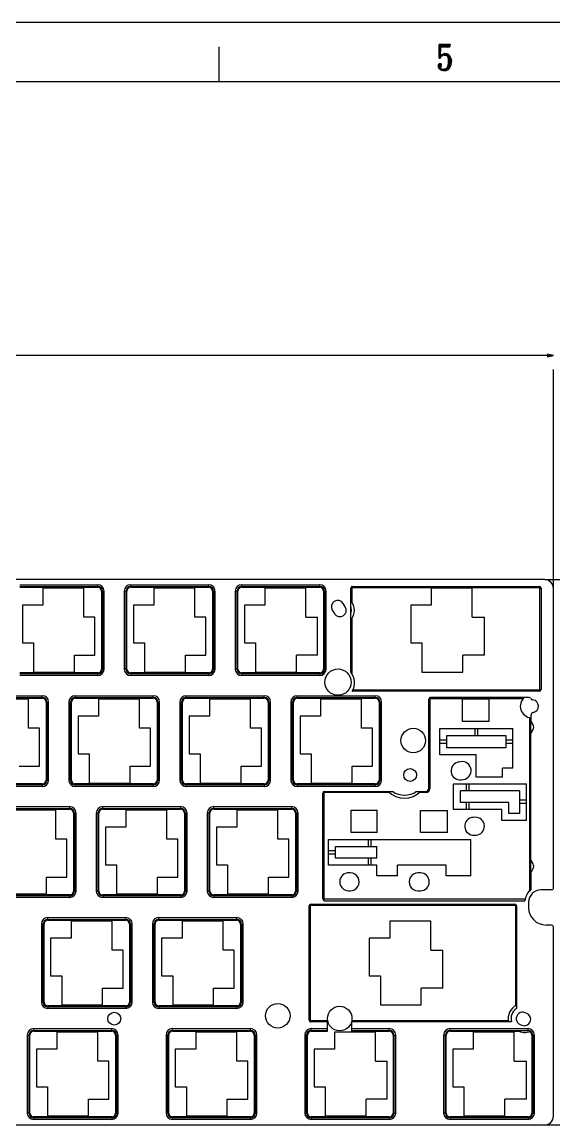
# Model space of a CAD drawing. Header units: millimetres. Extents: x 1385 to 1932, y 378 to 1802.
# Drawn here: x 1733.7 to 1824.8, y 1613 to 1801.8 of the extents above; entities that cross this region are included whole.
import ezdxf

# ---------------------------------------------------------------- set-up
doc = ezdxf.new("R2010")
doc.units = ezdxf.units.MM
doc.header["$LTSCALE"] = 46.255
doc.layers.get('0').update_dxf_attribs({"linetype": 'CONTINUOUS'})
for name, color, linetype in [('09', 9, 'CONTINUOUS'), ('30', 30, 'CONTINUOUS'), ('61-RUBBE-XIAOYIN_DXF_DIMENSION', 7, 'CONTINUOUS'), ('61-RUBBER-XIDXF_CONTINUOUS_LINE', 7, 'CONTINUOUS'), ('TEXT', 3, 'CONTINUOUS')]:
    doc.layers.add(name, color=color, linetype=linetype)

# ---------------------------------------------------------------- blocks, each defined once
blk = doc.blocks.new('_CLOSED')
at = {"color": 0, "linetype": 'ByBlock'}
for p, q in [((0, 0), (-1, 0.25)), ((-1, 0.25), (-1, -0.25)), ((-1, -0.25), (0, 0)), ((-1, 0), (0, 0))]:
    blk.add_line(p, q, dxfattribs=at)

msp = doc.modelspace()

# ---------------------------------------------------------------- hatches: boundary and pattern name
at = {"layer": 'TEXT'}
h = msp.add_hatch(dxfattribs=at)
h.set_pattern_fill('ANSI31', color=1, scale=0.084381, angle=720, style=0)
h.set_pattern_definition([(45, (1603.420199, 1801.802682), (-0.00745832277, 0.00745832277), [])])
h.paths.add_polyline_path([(1806.9, 1797.55), (1806.97, 1797.97), (1805.13, 1797.97), (1805.09, 1795.66), (1805.3, 1795.66), (1805.4, 1795.86), (1805.58, 1796.04), (1805.77, 1796.15), (1806, 1796.19), (1806.04, 1796.19), (1806.28, 1796.15), (1806.47, 1796.03), (1806.62, 1795.85), (1806.69, 1795.64), (1806.73, 1795.4), (1806.74, 1795.1), (1806.74, 1795.02), (1806.72, 1794.74), (1806.68, 1794.49), (1806.61, 1794.28), (1806.52, 1794.09), (1806.36, 1793.9), (1806.16, 1793.79), (1805.93, 1793.75), (1805.75, 1793.77), (1805.52, 1793.85), (1805.44, 1793.91), (1805.34, 1794.1), (1805.43, 1794.28), (1805.46, 1794.32), (1805.53, 1794.55), (1805.44, 1794.7), (1805.25, 1794.76), (1805.05, 1794.64), (1805.02, 1794.58), (1804.98, 1794.34), (1804.98, 1794.29), (1805.02, 1794.05), (1805.13, 1793.85), (1805.31, 1793.69), (1805.33, 1793.68), (1805.53, 1793.59), (1805.77, 1793.54), (1806.06, 1793.52), (1806.31, 1793.55), (1806.53, 1793.64), (1806.55, 1793.65), (1806.75, 1793.8), (1806.9, 1793.98), (1807.02, 1794.19), (1807.1, 1794.38), (1807.16, 1794.6), (1807.2, 1794.86), (1807.21, 1795.13), (1807.2, 1795.36), (1807.15, 1795.6), (1807.07, 1795.8), (1807.05, 1795.85), (1806.92, 1796.06), (1806.77, 1796.22), (1806.58, 1796.34), (1806.36, 1796.4), (1806.11, 1796.43), (1806.05, 1796.43), (1805.8, 1796.38), (1805.59, 1796.28), (1805.41, 1796.15), (1805.27, 1795.99), (1805.32, 1797.55)])

# ---------------------------------------------------------------- linework, layer by layer
at = {"layer": '09', "color": 1}
for p, q in [((1448.09, 1801.84), (1932.22, 1801.84)), ((1458.29, 1791.64), (1922.03, 1791.64))]:
    msp.add_line(p, q, dxfattribs=at)
at = {"layer": '30', "color": 1}
msp.add_line((1767.45, 1791.64), (1767.45, 1797.59), dxfattribs=at)
at = {"layer": '61-RUBBE-XIAOYIN_DXF_DIMENSION', "color": 4, "linetype": 'Continuous'}
for p, q in [((1823.66, 1744.75), (1717.04, 1744.75)), ((1824.66, 1704.96), (1824.66, 1742.35)), ((1823.22, 1706.4), (1866.86, 1706.4)), ((1823.22, 1613.03), (1866.59, 1613.03))]:
    msp.add_line(p, q, dxfattribs=at)
at = {"layer": '61-RUBBER-XIDXF_CONTINUOUS_LINE', "color": 7, "linetype": 'Continuous'}
for p, q in [((1823.16, 1706.4), (1542.84, 1706.4)), ((1733.32, 1705.52), (1746.67, 1705.52)), ((1733.32, 1705.22), (1746.67, 1705.22)), ((1733.32, 1705.07), (1746.67, 1705.07)), ((1744.31, 1704.92), (1737.3, 1704.92)), ((1737.3, 1704.92), (1737.3, 1702.02)), ((1744.31, 1699.94), (1744.31, 1704.92)), ((1746.67, 1705.07), (1746.67, 1705.52)), ((1752.32, 1705.52), (1765.67, 1705.52)), ((1752.32, 1705.07), (1752.32, 1705.52)), ((1752.32, 1705.22), (1765.67, 1705.22)), ((1752.32, 1705.07), (1765.67, 1705.07)), ((1763.31, 1704.92), (1756.3, 1704.92)), ((1756.3, 1704.92), (1756.3, 1702.02)), ((1763.31, 1699.94), (1763.31, 1704.92)), ((1765.67, 1705.07), (1765.67, 1705.52)), ((1771.32, 1705.52), (1784.67, 1705.52)), ((1771.32, 1705.07), (1771.32, 1705.52)), ((1771.32, 1705.22), (1784.67, 1705.22)), ((1771.32, 1705.07), (1784.67, 1705.07)), ((1782.31, 1704.92), (1775.3, 1704.92)), ((1775.3, 1704.92), (1775.3, 1702.02)), ((1782.31, 1699.94), (1782.31, 1704.92)), ((1784.67, 1705.07), (1784.67, 1705.52)), ((1789.97, 1690.52), (1789.97, 1704.92)), ((1790.17, 1704.92), (1790, 1704.92)), ((1790.17, 1704.92), (1790.17, 1702.56)), ((1790.27, 1705.22), (1822.27, 1705.22)), ((1790.27, 1705.02), (1790.27, 1705.19)), ((1790.27, 1705.02), (1822.27, 1705.02)), ((1810.78, 1704.92), (1803.77, 1704.92)), ((1803.77, 1704.92), (1803.77, 1702.02)), ((1810.78, 1699.94), (1810.78, 1704.92)), ((1822.27, 1705.02), (1822.27, 1705.19)), ((1822.37, 1704.92), (1822.54, 1704.92)), ((1822.37, 1687.57), (1822.37, 1704.92)), ((1822.57, 1704.92), (1822.57, 1687.57)), ((1824.66, 1653.56), (1824.66, 1704.9)), ((1747.32, 1704.42), (1747.77, 1704.42)), ((1747.32, 1704.42), (1747.32, 1691.07)), ((1747.47, 1704.42), (1747.47, 1691.07)), ((1747.77, 1691.07), (1747.77, 1704.42)), ((1751.67, 1704.42), (1751.22, 1704.42)), ((1751.22, 1704.42), (1751.22, 1691.07)), ((1751.52, 1691.07), (1751.52, 1704.42)), ((1751.67, 1691.07), (1751.67, 1704.42)), ((1766.32, 1704.42), (1766.77, 1704.42)), ((1766.32, 1704.42), (1766.32, 1691.07)), ((1766.47, 1704.42), (1766.47, 1691.07)), ((1766.77, 1691.07), (1766.77, 1704.42)), ((1770.67, 1704.42), (1770.22, 1704.42)), ((1770.22, 1704.42), (1770.22, 1691.07)), ((1770.52, 1691.07), (1770.52, 1704.42)), ((1770.67, 1691.07), (1770.67, 1704.42)), ((1785.32, 1704.42), (1785.77, 1704.42)), ((1785.32, 1704.42), (1785.32, 1691.07)), ((1785.47, 1704.42), (1785.47, 1691.07)), ((1785.77, 1691.07), (1785.77, 1704.42)), ((1733.8, 1702.02), (1733.8, 1695.54)), ((1737.3, 1702.02), (1733.8, 1702.02)), ((1756.3, 1702.02), (1752.8, 1702.02)), ((1752.8, 1702.02), (1752.8, 1695.54)), ((1775.3, 1702.02), (1771.8, 1702.02)), ((1771.8, 1702.02), (1771.8, 1695.54)), ((1803.77, 1702.02), (1800.27, 1702.02)), ((1800.27, 1702.02), (1800.27, 1695.54)), ((1746.2, 1699.94), (1744.31, 1699.94)), ((1746.2, 1693.46), (1746.2, 1699.94)), ((1765.2, 1699.94), (1763.31, 1699.94)), ((1765.2, 1693.46), (1765.2, 1699.94)), ((1782.31, 1699.94), (1784.3, 1699.94)), ((1784.3, 1693.46), (1784.3, 1699.94)), ((1790.17, 1699.73), (1790.17, 1690.26)), ((1810.78, 1699.94), (1812.87, 1699.94)), ((1812.87, 1693.46), (1812.87, 1699.94)), ((1733.8, 1695.54), (1735.69, 1695.54)), ((1735.69, 1695.54), (1735.69, 1690.57)), ((1752.8, 1695.54), (1754.69, 1695.54)), ((1754.69, 1695.54), (1754.69, 1690.57)), ((1771.8, 1695.54), (1773.69, 1695.54)), ((1773.69, 1695.54), (1773.69, 1690.57)), ((1800.27, 1695.54), (1802.16, 1695.54)), ((1802.16, 1695.54), (1802.16, 1690.57)), ((1742.7, 1693.46), (1746.2, 1693.46)), ((1742.7, 1690.57), (1742.7, 1693.46)), ((1761.7, 1693.46), (1765.2, 1693.46)), ((1761.7, 1690.57), (1761.7, 1693.46)), ((1784.3, 1693.46), (1780.7, 1693.46)), ((1780.7, 1690.57), (1780.7, 1693.46)), ((1812.87, 1693.46), (1809.17, 1693.46)), ((1809.17, 1690.57), (1809.17, 1693.46)), ((1746.67, 1690.42), (1733.32, 1690.42)), ((1746.67, 1690.27), (1733.32, 1690.27)), ((1746.67, 1689.97), (1733.32, 1689.97)), ((1735.69, 1690.57), (1742.7, 1690.57)), ((1746.67, 1690.42), (1746.67, 1689.97)), ((1747.32, 1691.07), (1747.77, 1691.07)), ((1751.67, 1691.07), (1751.22, 1691.07)), ((1765.67, 1690.42), (1752.32, 1690.42)), ((1752.32, 1690.42), (1752.32, 1689.97)), ((1765.67, 1690.27), (1752.32, 1690.27)), ((1765.67, 1689.97), (1752.32, 1689.97)), ((1754.69, 1690.57), (1761.7, 1690.57)), ((1765.67, 1690.42), (1765.67, 1689.97)), ((1766.32, 1691.07), (1766.77, 1691.07)), ((1770.67, 1691.07), (1770.22, 1691.07)), ((1784.67, 1690.42), (1771.32, 1690.42)), ((1771.32, 1690.42), (1771.32, 1689.97)), ((1784.67, 1690.27), (1771.32, 1690.27)), ((1784.67, 1689.97), (1771.32, 1689.97)), ((1773.69, 1690.57), (1780.7, 1690.57)), ((1784.67, 1690.42), (1784.67, 1689.97)), ((1785.32, 1691.07), (1785.77, 1691.07)), ((1802.16, 1690.57), (1809.17, 1690.57)), ((1723.82, 1686.52), (1737.17, 1686.52)), ((1723.82, 1686.22), (1737.17, 1686.22)), ((1723.82, 1686.07), (1737.17, 1686.07)), ((1737.17, 1686.07), (1737.17, 1686.52)), ((1742.82, 1686.52), (1756.17, 1686.52)), ((1742.82, 1686.07), (1742.82, 1686.52)), ((1742.82, 1686.22), (1756.17, 1686.22)), ((1742.82, 1686.07), (1756.17, 1686.07)), ((1756.17, 1686.07), (1756.17, 1686.52)), ((1761.82, 1686.52), (1775.17, 1686.52)), ((1761.82, 1686.07), (1761.82, 1686.52)), ((1761.82, 1686.22), (1775.17, 1686.22)), ((1761.82, 1686.07), (1775.17, 1686.07)), ((1775.17, 1686.07), (1775.17, 1686.52)), ((1780.82, 1686.52), (1794.17, 1686.52)), ((1780.82, 1686.07), (1780.82, 1686.52)), ((1780.82, 1686.22), (1794.17, 1686.22)), ((1780.82, 1686.07), (1794.17, 1686.07)), ((1822.27, 1687.27), (1790.27, 1687.27)), ((1822.27, 1687.47), (1790.34, 1687.47)), ((1794.17, 1686.07), (1794.17, 1686.52)), ((1820.51, 1686.22), (1803.64, 1686.22)), ((1803.64, 1686.02), (1803.64, 1686.19)), ((1803.64, 1686.02), (1819.48, 1686.02)), ((1822.27, 1687.47), (1822.27, 1687.28)), ((1822.37, 1687.57), (1822.56, 1687.57)), ((1734.81, 1685.92), (1727.8, 1685.92)), ((1734.81, 1680.94), (1734.81, 1685.92)), ((1737.82, 1685.42), (1738.27, 1685.42)), ((1737.82, 1685.42), (1737.82, 1672.07)), ((1737.97, 1685.42), (1737.97, 1672.07)), ((1738.27, 1672.07), (1738.27, 1685.42)), ((1742.17, 1685.42), (1741.72, 1685.42)), ((1741.72, 1685.42), (1741.72, 1672.07)), ((1742.02, 1672.07), (1742.02, 1685.42)), ((1742.17, 1672.07), (1742.17, 1685.42)), ((1753.81, 1685.92), (1746.8, 1685.92)), ((1746.8, 1685.92), (1746.8, 1683.02)), ((1753.81, 1680.94), (1753.81, 1685.92)), ((1756.82, 1685.42), (1757.27, 1685.42)), ((1756.82, 1685.42), (1756.82, 1672.07)), ((1756.97, 1685.42), (1756.97, 1672.07)), ((1757.27, 1672.07), (1757.27, 1685.42)), ((1761.17, 1685.42), (1760.72, 1685.42)), ((1760.72, 1685.42), (1760.72, 1672.07)), ((1761.02, 1672.07), (1761.02, 1685.42)), ((1761.17, 1672.07), (1761.17, 1685.42)), ((1772.81, 1685.92), (1765.8, 1685.92)), ((1765.8, 1685.92), (1765.8, 1683.02)), ((1772.81, 1680.94), (1772.81, 1685.92)), ((1775.82, 1685.42), (1776.27, 1685.42)), ((1775.82, 1685.42), (1775.82, 1672.07)), ((1775.97, 1685.42), (1775.97, 1672.07)), ((1776.27, 1672.07), (1776.27, 1685.42)), ((1780.17, 1685.42), (1779.72, 1685.42)), ((1779.72, 1685.42), (1779.72, 1672.07)), ((1780.02, 1672.07), (1780.02, 1685.42)), ((1780.17, 1672.07), (1780.17, 1685.42)), ((1791.81, 1685.92), (1784.8, 1685.92)), ((1784.8, 1685.92), (1784.8, 1683.02)), ((1791.81, 1680.94), (1791.81, 1685.92)), ((1794.82, 1685.42), (1795.27, 1685.42)), ((1794.82, 1685.42), (1794.82, 1672.07)), ((1794.97, 1685.42), (1794.97, 1672.07)), ((1795.27, 1672.07), (1795.27, 1685.42)), ((1803.34, 1670.64), (1803.34, 1685.92)), ((1803.54, 1685.92), (1803.37, 1685.92)), ((1803.54, 1685.92), (1803.54, 1670.64)), ((1813.67, 1685.94), (1809.11, 1685.94)), ((1809.11, 1682.09), (1809.11, 1685.94)), ((1813.67, 1682.09), (1813.67, 1685.94)), ((1746.8, 1683.02), (1743.3, 1683.02)), ((1743.3, 1683.02), (1743.3, 1676.54)), ((1765.8, 1683.02), (1762.3, 1683.02)), ((1762.3, 1683.02), (1762.3, 1676.54)), ((1784.8, 1683.02), (1781.3, 1683.02)), ((1781.3, 1683.02), (1781.3, 1676.54)), ((1820.61, 1653.15), (1820.61, 1682.75)), ((1820.81, 1683.15), (1820.81, 1682.24)), ((1820.81, 1656.21), (1820.81, 1682.24)), ((1736.7, 1680.94), (1734.81, 1680.94)), ((1736.7, 1674.46), (1736.7, 1680.94)), ((1755.7, 1680.94), (1753.81, 1680.94)), ((1755.7, 1674.46), (1755.7, 1680.94)), ((1774.7, 1680.94), (1772.81, 1680.94)), ((1774.7, 1674.46), (1774.7, 1680.94)), ((1793.7, 1680.94), (1791.81, 1680.94)), ((1793.7, 1674.46), (1793.7, 1680.94)), ((1805.22, 1680.92), (1817.72, 1680.92)), ((1805.22, 1676.4), (1805.22, 1680.92)), ((1813.67, 1682.09), (1809.11, 1682.09)), ((1817.72, 1674.12), (1817.72, 1680.92)), ((1743.3, 1676.54), (1745.19, 1676.54)), ((1745.19, 1676.54), (1745.19, 1671.57)), ((1762.3, 1676.54), (1764.19, 1676.54)), ((1764.19, 1676.54), (1764.19, 1671.57)), ((1781.3, 1676.54), (1783.19, 1676.54)), ((1783.19, 1676.54), (1783.19, 1671.57)), ((1811.45, 1676.4), (1805.22, 1676.4)), ((1808.85, 1675.21), (1808.48, 1675.16)), ((1811.45, 1672.59), (1811.45, 1676.4)), ((1733.2, 1674.46), (1736.7, 1674.46)), ((1752.2, 1674.46), (1755.7, 1674.46)), ((1752.2, 1671.57), (1752.2, 1674.46)), ((1771.2, 1674.46), (1774.7, 1674.46)), ((1771.2, 1671.57), (1771.2, 1674.46)), ((1790.2, 1674.46), (1793.7, 1674.46)), ((1790.2, 1671.57), (1790.2, 1674.46)), ((1817.72, 1674.12), (1815.95, 1674.12)), ((1815.95, 1672.59), (1815.95, 1674.12)), ((1737.17, 1671.42), (1723.82, 1671.42)), ((1737.17, 1671.27), (1723.82, 1671.27)), ((1737.17, 1670.97), (1723.82, 1670.97)), ((1737.17, 1671.42), (1737.17, 1670.97)), ((1737.82, 1672.07), (1738.27, 1672.07)), ((1742.17, 1672.07), (1741.72, 1672.07)), ((1756.17, 1671.42), (1742.82, 1671.42)), ((1742.82, 1671.42), (1742.82, 1670.97)), ((1756.17, 1671.27), (1742.82, 1671.27)), ((1756.17, 1670.97), (1742.82, 1670.97)), ((1745.19, 1671.57), (1752.2, 1671.57)), ((1756.17, 1671.42), (1756.17, 1670.97)), ((1756.82, 1672.07), (1757.27, 1672.07)), ((1761.17, 1672.07), (1760.72, 1672.07)), ((1775.17, 1671.42), (1761.82, 1671.42)), ((1761.82, 1671.42), (1761.82, 1670.97)), ((1775.17, 1671.27), (1761.82, 1671.27)), ((1775.17, 1670.97), (1761.82, 1670.97)), ((1764.19, 1671.57), (1771.2, 1671.57)), ((1775.17, 1671.42), (1775.17, 1670.97)), ((1775.82, 1672.07), (1776.27, 1672.07)), ((1780.17, 1672.07), (1779.72, 1672.07)), ((1794.17, 1671.42), (1780.82, 1671.42)), ((1780.82, 1671.42), (1780.82, 1670.97)), ((1794.17, 1671.27), (1780.82, 1671.27)), ((1794.17, 1670.97), (1780.82, 1670.97)), ((1783.19, 1671.57), (1790.2, 1671.57)), ((1794.17, 1671.42), (1794.17, 1670.97)), ((1794.82, 1672.07), (1795.27, 1672.07)), ((1807.56, 1671.42), (1820.06, 1671.42)), ((1807.56, 1667.02), (1807.56, 1671.42)), ((1808.88, 1672.14), (1809.25, 1672.19)), ((1815.95, 1672.59), (1811.45, 1672.59)), ((1820.06, 1665.17), (1820.06, 1671.42)), ((1785.19, 1651.72), (1785.19, 1669.84)), ((1785.39, 1669.84), (1785.39, 1651.72)), ((1785.49, 1670.14), (1797.13, 1670.14)), ((1796.57, 1669.94), (1785.49, 1669.94)), ((1801.24, 1670.14), (1802.84, 1670.14)), ((1802.84, 1669.94), (1801.79, 1669.94)), ((1728.52, 1667.52), (1741.87, 1667.52)), ((1728.52, 1667.22), (1741.87, 1667.22)), ((1741.87, 1667.07), (1741.87, 1667.52)), ((1747.52, 1667.52), (1760.87, 1667.52)), ((1747.52, 1667.07), (1747.52, 1667.52)), ((1747.52, 1667.22), (1760.87, 1667.22)), ((1760.87, 1667.07), (1760.87, 1667.52)), ((1766.52, 1667.52), (1779.87, 1667.52)), ((1766.52, 1667.07), (1766.52, 1667.52)), ((1766.52, 1667.22), (1779.87, 1667.22)), ((1779.87, 1667.07), (1779.87, 1667.52)), ((1728.52, 1667.07), (1741.87, 1667.07)), ((1739.5, 1666.92), (1732.49, 1666.92)), ((1739.5, 1661.94), (1739.5, 1666.92)), ((1742.52, 1666.42), (1742.97, 1666.42)), ((1742.52, 1666.42), (1742.52, 1653.07)), ((1742.67, 1666.42), (1742.67, 1653.07)), ((1742.97, 1653.07), (1742.97, 1666.42)), ((1746.87, 1666.42), (1746.42, 1666.42)), ((1746.42, 1666.42), (1746.42, 1653.07)), ((1746.72, 1653.07), (1746.72, 1666.42)), ((1746.87, 1653.07), (1746.87, 1666.42)), ((1747.52, 1667.07), (1760.87, 1667.07)), ((1758.5, 1666.92), (1751.49, 1666.92)), ((1751.49, 1666.92), (1751.49, 1664.02)), ((1758.5, 1661.94), (1758.5, 1666.92)), ((1761.52, 1666.42), (1761.97, 1666.42)), ((1761.52, 1666.42), (1761.52, 1653.07)), ((1761.67, 1666.42), (1761.67, 1653.07)), ((1761.97, 1653.07), (1761.97, 1666.42)), ((1765.87, 1666.42), (1765.42, 1666.42)), ((1765.42, 1666.42), (1765.42, 1653.07)), ((1765.72, 1653.07), (1765.72, 1666.42)), ((1765.87, 1653.07), (1765.87, 1666.42)), ((1766.52, 1667.07), (1779.87, 1667.07)), ((1777.5, 1666.92), (1770.49, 1666.92)), ((1770.49, 1666.92), (1770.49, 1664.02)), ((1777.5, 1661.94), (1777.5, 1666.92)), ((1780.52, 1666.42), (1780.97, 1666.42)), ((1780.52, 1666.42), (1780.52, 1653.07)), ((1780.67, 1666.42), (1780.67, 1653.07)), ((1780.97, 1653.07), (1780.97, 1666.42)), ((1790.05, 1666.9), (1794.52, 1666.9)), ((1790.05, 1663.09), (1790.05, 1666.9)), ((1794.52, 1663.09), (1794.52, 1666.9)), ((1801.91, 1666.89), (1806.53, 1666.89)), ((1801.91, 1663.09), (1801.91, 1666.89)), ((1806.53, 1663.09), (1806.53, 1666.89)), ((1815.85, 1667.02), (1807.56, 1667.02)), ((1811.24, 1665.7), (1810.93, 1665.68)), ((1815.85, 1665.17), (1815.85, 1667.02)), ((1751.49, 1664.02), (1747.99, 1664.02)), ((1747.99, 1664.02), (1747.99, 1657.54)), ((1770.49, 1664.02), (1766.99, 1664.02)), ((1766.99, 1664.02), (1766.99, 1657.54)), ((1820.06, 1665.17), (1815.85, 1665.17)), ((1741.39, 1661.94), (1739.5, 1661.94)), ((1741.39, 1655.46), (1741.39, 1661.94)), ((1760.39, 1661.94), (1758.5, 1661.94)), ((1760.39, 1655.46), (1760.39, 1661.94)), ((1779.39, 1661.94), (1777.5, 1661.94)), ((1779.39, 1655.46), (1779.39, 1661.94)), ((1786.16, 1661.92), (1810.51, 1661.92)), ((1786.16, 1657.52), (1786.16, 1661.92)), ((1794.52, 1663.09), (1790.05, 1663.09)), ((1806.53, 1663.09), (1801.91, 1663.09)), ((1810.51, 1655.67), (1810.51, 1661.92)), ((1811.11, 1662.63), (1811.42, 1662.65)), ((1747.99, 1657.54), (1749.88, 1657.54)), ((1749.88, 1657.54), (1749.88, 1652.57)), ((1766.99, 1657.54), (1768.88, 1657.54)), ((1768.88, 1657.54), (1768.88, 1652.57)), ((1794.45, 1657.52), (1786.16, 1657.52)), ((1789.94, 1656.17), (1789.66, 1656.18)), ((1794.45, 1655.67), (1794.45, 1657.52)), ((1806.31, 1657.52), (1798, 1657.52)), ((1798, 1655.67), (1798, 1657.52)), ((1801.91, 1656.17), (1801.49, 1656.18)), ((1806.31, 1655.67), (1806.31, 1657.52)), ((1820.81, 1656.21), (1820.81, 1653.32)), ((1737.89, 1655.46), (1741.39, 1655.46)), ((1737.89, 1652.57), (1737.89, 1655.46)), ((1756.89, 1655.46), (1760.39, 1655.46)), ((1756.89, 1652.57), (1756.89, 1655.46)), ((1775.89, 1655.46), (1779.39, 1655.46)), ((1775.89, 1652.57), (1775.89, 1655.46)), ((1798, 1655.67), (1794.45, 1655.67)), ((1810.51, 1655.67), (1806.31, 1655.67)), ((1741.87, 1652.42), (1728.52, 1652.42)), ((1741.87, 1652.27), (1728.52, 1652.27)), ((1730.88, 1652.57), (1737.89, 1652.57)), ((1741.87, 1652.42), (1741.87, 1651.97)), ((1742.52, 1653.07), (1742.97, 1653.07)), ((1746.87, 1653.07), (1746.42, 1653.07)), ((1760.87, 1652.42), (1747.52, 1652.42)), ((1747.52, 1652.42), (1747.52, 1651.97)), ((1760.87, 1652.27), (1747.52, 1652.27)), ((1749.88, 1652.57), (1756.89, 1652.57)), ((1760.87, 1652.42), (1760.87, 1651.97)), ((1761.52, 1653.07), (1761.97, 1653.07)), ((1765.87, 1653.07), (1765.42, 1653.07)), ((1779.87, 1652.42), (1766.52, 1652.42)), ((1766.52, 1652.42), (1766.52, 1651.97)), ((1779.87, 1652.27), (1766.52, 1652.27)), ((1768.88, 1652.57), (1775.89, 1652.57)), ((1779.87, 1652.42), (1779.87, 1651.97)), ((1780.52, 1653.07), (1780.97, 1653.07)), ((1789.59, 1653.13), (1789.86, 1653.13)), ((1801.48, 1653.13), (1801.9, 1653.12)), ((1741.87, 1651.97), (1728.52, 1651.97)), ((1760.87, 1651.97), (1747.52, 1651.97)), ((1779.87, 1651.97), (1766.52, 1651.97)), ((1782.86, 1630.97), (1782.86, 1650.52)), ((1783.06, 1650.52), (1783.06, 1630.97)), ((1783.16, 1650.82), (1818.06, 1650.82)), ((1818.06, 1650.62), (1783.16, 1650.62)), ((1785.19, 1651.72), (1785.39, 1651.72)), ((1785.39, 1651.72), (1819.78, 1651.72)), ((1785.49, 1651.42), (1819.78, 1651.42)), ((1818.16, 1650.52), (1818.16, 1633.4)), ((1818.36, 1650.52), (1818.36, 1632.94)), ((1738.13, 1648.52), (1751.48, 1648.52)), ((1738.13, 1648.07), (1738.13, 1648.52)), ((1751.48, 1648.07), (1751.48, 1648.52)), ((1757.13, 1648.52), (1770.48, 1648.52)), ((1757.13, 1648.07), (1757.13, 1648.52)), ((1770.48, 1648.07), (1770.48, 1648.52)), ((1737.48, 1647.42), (1737.03, 1647.42)), ((1737.03, 1647.42), (1737.03, 1634.07)), ((1737.33, 1634.07), (1737.33, 1647.42)), ((1737.48, 1634.07), (1737.48, 1647.42)), ((1738.13, 1648.22), (1751.48, 1648.22)), ((1738.13, 1648.07), (1751.48, 1648.07)), ((1749.12, 1647.92), (1742.11, 1647.92)), ((1742.11, 1647.92), (1742.11, 1645.02)), ((1749.12, 1642.94), (1749.12, 1647.92)), ((1752.13, 1647.42), (1752.58, 1647.42)), ((1752.13, 1647.42), (1752.13, 1634.07)), ((1752.28, 1647.42), (1752.28, 1634.07)), ((1752.58, 1634.07), (1752.58, 1647.42)), ((1756.48, 1647.42), (1756.03, 1647.42)), ((1756.03, 1647.42), (1756.03, 1634.07)), ((1756.33, 1634.07), (1756.33, 1647.42)), ((1756.48, 1634.07), (1756.48, 1647.42)), ((1757.13, 1648.22), (1770.48, 1648.22)), ((1757.13, 1648.07), (1770.48, 1648.07)), ((1768.12, 1647.92), (1761.11, 1647.92)), ((1761.11, 1647.92), (1761.11, 1645.02)), ((1768.12, 1642.94), (1768.12, 1647.92)), ((1771.13, 1647.42), (1771.58, 1647.42)), ((1771.13, 1647.42), (1771.13, 1634.07)), ((1771.28, 1647.42), (1771.28, 1634.07)), ((1771.58, 1634.07), (1771.58, 1647.42)), ((1803.67, 1647.92), (1796.66, 1647.92)), ((1796.66, 1647.92), (1796.66, 1645.02)), ((1803.67, 1642.94), (1803.67, 1647.92)), ((1824.66, 1614.53), (1824.66, 1646.96)), ((1742.11, 1645.02), (1738.61, 1645.02)), ((1738.61, 1645.02), (1738.61, 1638.54)), ((1761.11, 1645.02), (1757.61, 1645.02)), ((1757.61, 1645.02), (1757.61, 1638.54)), ((1796.66, 1645.02), (1793.16, 1645.02)), ((1793.16, 1645.02), (1793.16, 1638.54)), ((1751.01, 1642.94), (1749.12, 1642.94)), ((1751.01, 1636.46), (1751.01, 1642.94)), ((1770.01, 1642.94), (1768.12, 1642.94)), ((1770.01, 1636.46), (1770.01, 1642.94)), ((1803.67, 1642.94), (1805.76, 1642.94)), ((1805.76, 1636.46), (1805.76, 1642.94)), ((1738.61, 1638.54), (1740.5, 1638.54)), ((1740.5, 1638.54), (1740.5, 1633.57)), ((1757.61, 1638.54), (1759.5, 1638.54)), ((1759.5, 1638.54), (1759.5, 1633.57)), ((1793.16, 1638.54), (1795.05, 1638.54)), ((1795.05, 1638.54), (1795.05, 1633.57)), ((1747.51, 1636.46), (1751.01, 1636.46)), ((1747.51, 1633.57), (1747.51, 1636.46)), ((1766.51, 1636.46), (1770.01, 1636.46)), ((1766.51, 1633.57), (1766.51, 1636.46)), ((1805.76, 1636.46), (1802.06, 1636.46)), ((1802.06, 1633.57), (1802.06, 1636.46)), ((1737.48, 1634.07), (1737.03, 1634.07)), ((1751.48, 1633.42), (1738.13, 1633.42)), ((1738.13, 1633.42), (1738.13, 1632.97)), ((1751.48, 1633.27), (1738.13, 1633.27)), ((1740.5, 1633.57), (1747.51, 1633.57)), ((1751.48, 1633.42), (1751.48, 1632.97)), ((1752.13, 1634.07), (1752.58, 1634.07)), ((1756.48, 1634.07), (1756.03, 1634.07)), ((1770.48, 1633.42), (1757.13, 1633.42)), ((1757.13, 1633.42), (1757.13, 1632.97)), ((1770.48, 1633.27), (1757.13, 1633.27)), ((1759.5, 1633.57), (1766.51, 1633.57)), ((1770.48, 1633.42), (1770.48, 1632.97)), ((1771.13, 1634.07), (1771.58, 1634.07)), ((1795.05, 1633.57), (1802.06, 1633.57)), ((1751.48, 1632.97), (1738.13, 1632.97)), ((1770.48, 1632.97), (1757.13, 1632.97)), ((1735.72, 1629.52), (1749.07, 1629.52)), ((1735.72, 1629.07), (1735.72, 1629.52)), ((1749.07, 1629.07), (1749.07, 1629.52)), ((1759.47, 1629.52), (1772.82, 1629.52)), ((1759.47, 1629.07), (1759.47, 1629.52)), ((1772.82, 1629.07), (1772.82, 1629.52)), ((1783.06, 1630.97), (1782.88, 1630.97)), ((1786.02, 1630.87), (1783.16, 1630.87)), ((1783.16, 1630.87), (1783.16, 1630.69)), ((1785.99, 1630.67), (1783.16, 1630.67)), ((1783.22, 1629.52), (1785.99, 1629.52)), ((1783.22, 1629.07), (1783.22, 1629.52)), ((1785.99, 1630.87), (1785.99, 1630.69)), ((1785.99, 1629.07), (1785.99, 1630.67)), ((1816.94, 1630.87), (1790.16, 1630.87)), ((1790.19, 1630.87), (1790.19, 1630.69)), ((1817.49, 1630.67), (1790.19, 1630.67)), ((1790.19, 1629.07), (1790.19, 1630.67)), ((1790.19, 1629.52), (1796.57, 1629.52)), ((1796.57, 1629.07), (1796.57, 1629.52)), ((1806.97, 1629.52), (1820.32, 1629.52)), ((1806.97, 1629.07), (1806.97, 1629.52)), ((1818.99, 1630.22), (1819.28, 1630.1)), ((1820.32, 1629.22), (1820.32, 1629.52)), ((1735.07, 1628.42), (1734.62, 1628.42)), ((1734.62, 1628.42), (1734.62, 1615.07)), ((1734.92, 1615.07), (1734.92, 1628.42)), ((1735.07, 1615.07), (1735.07, 1628.42)), ((1735.72, 1629.22), (1749.07, 1629.22)), ((1735.72, 1629.07), (1749.07, 1629.07)), ((1746.71, 1628.92), (1739.7, 1628.92)), ((1739.7, 1628.92), (1739.7, 1626.02)), ((1746.71, 1623.94), (1746.71, 1628.92)), ((1749.72, 1628.42), (1750.17, 1628.42)), ((1749.72, 1628.42), (1749.72, 1615.07)), ((1749.87, 1628.42), (1749.87, 1615.07)), ((1750.17, 1615.07), (1750.17, 1628.42)), ((1758.82, 1628.42), (1758.37, 1628.42)), ((1758.37, 1628.42), (1758.37, 1615.07)), ((1758.67, 1615.07), (1758.67, 1628.42)), ((1758.82, 1615.07), (1758.82, 1628.42)), ((1759.47, 1629.22), (1772.82, 1629.22)), ((1759.47, 1629.07), (1772.82, 1629.07)), ((1770.46, 1628.92), (1763.45, 1628.92)), ((1763.45, 1628.92), (1763.45, 1626.02)), ((1770.46, 1623.94), (1770.46, 1628.92)), ((1773.47, 1628.42), (1773.92, 1628.42)), ((1773.47, 1628.42), (1773.47, 1615.07)), ((1773.62, 1628.42), (1773.62, 1615.07)), ((1773.92, 1615.07), (1773.92, 1628.42)), ((1782.57, 1628.42), (1782.12, 1628.42)), ((1782.12, 1628.42), (1782.12, 1615.07)), ((1782.42, 1615.07), (1782.42, 1628.42)), ((1782.57, 1615.07), (1782.57, 1628.42)), ((1783.22, 1629.22), (1785.99, 1629.22)), ((1783.22, 1629.07), (1785.99, 1629.07)), ((1794.21, 1628.92), (1787.2, 1628.92)), ((1787.2, 1628.92), (1787.2, 1626.02)), ((1790.19, 1629.22), (1796.57, 1629.22)), ((1790.19, 1629.07), (1796.57, 1629.07)), ((1794.21, 1623.94), (1794.21, 1628.92)), ((1797.22, 1628.42), (1797.67, 1628.42)), ((1797.22, 1628.42), (1797.22, 1615.07)), ((1797.37, 1628.42), (1797.37, 1615.07)), ((1797.67, 1615.07), (1797.67, 1628.42)), ((1806.32, 1628.42), (1805.87, 1628.42)), ((1805.87, 1628.42), (1805.87, 1615.07)), ((1806.17, 1615.07), (1806.17, 1628.42)), ((1806.32, 1615.07), (1806.32, 1628.42)), ((1806.97, 1629.22), (1820.32, 1629.22)), ((1806.97, 1629.07), (1818.77, 1629.07)), ((1817.96, 1628.92), (1810.95, 1628.92)), ((1810.95, 1628.92), (1810.95, 1626.02)), ((1817.96, 1623.94), (1817.96, 1628.92)), ((1820.97, 1628.42), (1821.42, 1628.42)), ((1820.97, 1628.42), (1820.97, 1615.07)), ((1821.12, 1628.42), (1821.12, 1615.07)), ((1821.42, 1615.07), (1821.42, 1628.42)), ((1739.7, 1626.02), (1736.2, 1626.02)), ((1736.2, 1626.02), (1736.2, 1619.54)), ((1763.45, 1626.02), (1759.95, 1626.02)), ((1759.95, 1626.02), (1759.95, 1619.54)), ((1787.2, 1626.02), (1783.7, 1626.02)), ((1783.7, 1626.02), (1783.7, 1619.54)), ((1810.95, 1626.02), (1807.45, 1626.02)), ((1807.45, 1626.02), (1807.45, 1619.54)), ((1748.6, 1623.94), (1746.71, 1623.94)), ((1748.6, 1617.46), (1748.6, 1623.94)), ((1772.35, 1623.94), (1770.46, 1623.94)), ((1772.35, 1617.46), (1772.35, 1623.94)), ((1794.21, 1623.94), (1796.2, 1623.94)), ((1796.2, 1617.46), (1796.2, 1623.94)), ((1817.96, 1623.94), (1820.05, 1623.94)), ((1820.05, 1617.46), (1820.05, 1623.94)), ((1736.2, 1619.54), (1738.09, 1619.54)), ((1738.09, 1619.54), (1738.09, 1614.57)), ((1759.95, 1619.54), (1761.84, 1619.54)), ((1761.84, 1619.54), (1761.84, 1614.57)), ((1783.7, 1619.54), (1785.59, 1619.54)), ((1785.59, 1619.54), (1785.59, 1614.57)), ((1807.45, 1619.54), (1809.34, 1619.54)), ((1809.34, 1619.54), (1809.34, 1614.57)), ((1745.1, 1617.46), (1748.6, 1617.46)), ((1745.1, 1614.57), (1745.1, 1617.46)), ((1768.85, 1617.46), (1772.35, 1617.46)), ((1768.85, 1614.57), (1768.85, 1617.46)), ((1796.2, 1617.46), (1792.6, 1617.46)), ((1792.6, 1614.57), (1792.6, 1617.46)), ((1820.05, 1617.46), (1816.35, 1617.46)), ((1816.35, 1614.57), (1816.35, 1617.46)), ((1735.07, 1615.07), (1734.62, 1615.07)), ((1749.07, 1614.42), (1735.72, 1614.42)), ((1735.72, 1614.42), (1735.72, 1613.97)), ((1749.07, 1614.27), (1735.72, 1614.27)), ((1738.09, 1614.57), (1745.1, 1614.57)), ((1749.07, 1614.42), (1749.07, 1613.97)), ((1749.72, 1615.07), (1750.17, 1615.07)), ((1758.82, 1615.07), (1758.37, 1615.07)), ((1772.82, 1614.42), (1759.47, 1614.42)), ((1759.47, 1614.42), (1759.47, 1613.97)), ((1772.82, 1614.27), (1759.47, 1614.27)), ((1761.84, 1614.57), (1768.85, 1614.57)), ((1772.82, 1614.42), (1772.82, 1613.97)), ((1773.47, 1615.07), (1773.92, 1615.07)), ((1782.57, 1615.07), (1782.12, 1615.07)), ((1796.57, 1614.42), (1783.22, 1614.42)), ((1783.22, 1614.42), (1783.22, 1613.97)), ((1796.57, 1614.27), (1783.22, 1614.27)), ((1785.59, 1614.57), (1792.6, 1614.57)), ((1796.57, 1614.42), (1796.57, 1613.97)), ((1797.22, 1615.07), (1797.67, 1615.07)), ((1806.32, 1615.07), (1805.87, 1615.07)), ((1820.32, 1614.42), (1806.97, 1614.42)), ((1806.97, 1614.42), (1806.97, 1613.97)), ((1820.32, 1614.27), (1806.97, 1614.27)), ((1809.34, 1614.57), (1816.35, 1614.57)), ((1820.32, 1614.42), (1820.32, 1613.97)), ((1820.97, 1615.07), (1821.42, 1615.07)), ((1542.84, 1613.03), (1823.16, 1613.03)), ((1749.07, 1613.97), (1735.72, 1613.97)), ((1772.82, 1613.97), (1759.47, 1613.97)), ((1796.57, 1613.97), (1783.22, 1613.97)), ((1820.32, 1613.97), (1806.97, 1613.97))]:
    msp.add_line(p, q, dxfattribs=at)
at = {"layer": '61-RUBBER-XIDXF_CONTINUOUS_LINE', "color": 4, "linetype": 'Continuous'}
for p, q in [((1786.82, 1701.13), (1787.18, 1700.56)), ((1789.04, 1701.72), (1788.68, 1702.3)), ((1820.13, 1632.13), (1819.84, 1632.25))]:
    msp.add_line(p, q, dxfattribs=at)
at = {"layer": '61-RUBBER-XIDXF_CONTINUOUS_LINE', "color": 6, "linetype": 'Continuous'}
for p, q in [((1811.22, 1680.92), (1811.22, 1679.72)), ((1811.72, 1679.72), (1811.72, 1680.92)), ((1806.42, 1678.91), (1805.22, 1678.91)), ((1806.42, 1679.72), (1816.52, 1679.72)), ((1806.42, 1677.6), (1806.42, 1679.72)), ((1816.52, 1679.72), (1816.52, 1677.6)), ((1817.72, 1678.91), (1816.52, 1678.91)), ((1805.22, 1678.41), (1806.42, 1678.41)), ((1816.52, 1677.6), (1806.42, 1677.6)), ((1816.52, 1678.41), (1817.72, 1678.41)), ((1809.76, 1671.42), (1809.76, 1670.22)), ((1809.76, 1671.42), (1809.76, 1670.22)), ((1810.26, 1670.22), (1810.26, 1671.42)), ((1818.86, 1670.22), (1808.76, 1670.22)), ((1808.76, 1668.22), (1808.76, 1670.22)), ((1818.86, 1670.22), (1818.86, 1666.37)), ((1817.05, 1668.22), (1808.76, 1668.22)), ((1809.76, 1668.22), (1809.76, 1667.02)), ((1809.76, 1668.22), (1809.76, 1667.02)), ((1810.26, 1667.02), (1810.26, 1668.22)), ((1817.05, 1666.37), (1817.05, 1668.22)), ((1820.06, 1668.62), (1818.86, 1668.62)), ((1818.86, 1668.12), (1820.06, 1668.12)), ((1818.86, 1666.37), (1817.05, 1666.37)), ((1792.95, 1661.92), (1792.95, 1660.72)), ((1793.45, 1661.42), (1793.45, 1661.92)), ((1793.45, 1660.72), (1793.45, 1661.92)), ((1793.45, 1660.72), (1793.45, 1661.92)), ((1787.36, 1659.97), (1786.16, 1659.97)), ((1787.36, 1660.72), (1794.45, 1660.72)), ((1787.36, 1658.72), (1787.36, 1660.72)), ((1794.45, 1658.72), (1794.45, 1660.72)), ((1786.16, 1659.47), (1787.36, 1659.47)), ((1794.45, 1658.72), (1787.36, 1658.72)), ((1792.95, 1658.72), (1792.95, 1657.52)), ((1793.45, 1657.52), (1793.45, 1658.72)), ((1793.45, 1657.52), (1793.45, 1658.72)), ((1793.45, 1657.52), (1793.45, 1658.02))]:
    msp.add_line(p, q, dxfattribs=at)
at = {"layer": '61-RUBBER-XIDXF_CONTINUOUS_LINE', "color": 3, "linetype": 'Continuous'}
for p, q in [((1824.36, 1653.26), (1822.52, 1653.26)), ((1820.42, 1651.16), (1820.42, 1650.26)), ((1824.36, 1647.26), (1823.42, 1647.26))]:
    msp.add_line(p, q, dxfattribs=at)
at = {"layer": '61-RUBBER-XIDXF_CONTINUOUS_LINE', "color": 1, "linetype": 'Continuous'}
for centre, radius in [((1787.8, 1688.84), 2.25), ((1788.09, 1631.24), 2.1)]:
    msp.add_circle(centre, radius, dxfattribs=at)
at = {"layer": '61-RUBBER-XIDXF_CONTINUOUS_LINE', "color": 3, "linetype": 'Continuous'}
msp.add_circle((1800.67, 1678.84), 2.1, dxfattribs=at)
at = {"layer": '61-RUBBER-XIDXF_CONTINUOUS_LINE', "color": 7, "linetype": 'Continuous'}
for centre, radius in [((1800.14, 1672.95), 1.1), ((1777.49, 1631.72), 2.1)]:
    msp.add_circle(centre, radius, dxfattribs=at)
at = {"layer": '61-RUBBER-XIDXF_CONTINUOUS_LINE', "color": 4, "linetype": 'Continuous'}
msp.add_circle((1749.5, 1631.24), 1.1, dxfattribs=at)
at = {"layer": '61-RUBBER-XIDXF_CONTINUOUS_LINE', "color": 7, "linetype": 'Continuous'}
for centre, radius, start, end in [((1746.67, 1704.42), 1.1, 0, 90), ((1746.67, 1704.42), 0.8, 0, 90), ((1746.67, 1704.42), 0.65, 0, 90), ((1752.32, 1704.42), 1.1, 90, 180), ((1752.32, 1704.42), 0.8, 90, 180), ((1752.32, 1704.42), 0.65, 90, 180), ((1765.67, 1704.42), 1.1, 0, 90), ((1765.67, 1704.42), 0.8, 0, 90), ((1765.67, 1704.42), 0.65, 0, 90), ((1771.32, 1704.42), 1.1, 90, 180), ((1771.32, 1704.42), 0.8, 90, 180), ((1771.32, 1704.42), 0.65, 90, 180), ((1784.67, 1704.42), 1.1, 0, 90), ((1784.67, 1704.42), 0.8, 0, 90), ((1784.67, 1704.42), 0.65, 0, 90), ((1790.27, 1704.92), 0.3, 90, 180), ((1790.27, 1704.92), 0.1, 90, 180), ((1822.27, 1704.92), 0.3, 0, 90), ((1822.27, 1704.92), 0.1, 0, 90), ((1823.16, 1704.9), 1.5, 0, 90), ((1788.11, 1701.14), 2.5, 318.0942, 41.9058), ((1788.11, 1701.14), 2, 338.4824, 21.5176), ((1746.67, 1691.07), 1.1, 270, 0), ((1746.67, 1691.07), 0.8, 270, 0), ((1746.67, 1691.07), 0.65, 270, 0), ((1752.32, 1691.07), 1.1, 180, 270), ((1752.32, 1691.07), 0.8, 180, 270), ((1752.32, 1691.07), 0.65, 180, 270), ((1765.67, 1691.07), 1.1, 270, 0), ((1765.67, 1691.07), 0.8, 270, 0), ((1765.67, 1691.07), 0.65, 270, 0), ((1771.32, 1691.07), 1.1, 180, 270), ((1771.32, 1691.07), 0.8, 180, 270), ((1771.32, 1691.07), 0.65, 180, 270), ((1784.67, 1691.07), 1.1, 270, 0), ((1784.67, 1691.07), 0.8, 270, 0), ((1784.67, 1691.07), 0.65, 270, 0), ((1787.89, 1688.72), 2.75, 328.2268, 40.8433), ((1737.17, 1685.42), 1.1, 0, 90), ((1737.17, 1685.42), 0.8, 0, 90), ((1737.17, 1685.42), 0.65, 0, 90), ((1742.82, 1685.42), 1.1, 90, 180), ((1742.82, 1685.42), 0.8, 90, 180), ((1742.82, 1685.42), 0.65, 90, 180), ((1756.17, 1685.42), 1.1, 0, 90), ((1756.17, 1685.42), 0.8, 0, 90), ((1756.17, 1685.42), 0.65, 0, 90), ((1761.82, 1685.42), 1.1, 90, 180), ((1761.82, 1685.42), 0.8, 90, 180), ((1761.82, 1685.42), 0.65, 90, 180), ((1775.17, 1685.42), 1.1, 0, 90), ((1775.17, 1685.42), 0.8, 0, 90), ((1775.17, 1685.42), 0.65, 0, 90), ((1780.82, 1685.42), 1.1, 90, 180), ((1780.82, 1685.42), 0.8, 90, 180), ((1780.82, 1685.42), 0.65, 90, 180), ((1790.27, 1687.57), 0.3, 261.8562, 270), ((1794.17, 1685.42), 1.1, 0, 90), ((1794.17, 1685.42), 0.8, 0, 90), ((1794.17, 1685.42), 0.65, 0, 90), ((1803.64, 1685.92), 0.3, 90, 180), ((1803.64, 1685.92), 0.1, 90, 180), ((1821, 1684.72), 2, 131.3958, 264.6876), ((1820.51, 1685.92), 0.3, 28.769, 90), ((1822.27, 1687.57), 0.3, 270, 0), ((1822.27, 1687.57), 0.1, 270, 0), ((1821.31, 1683.15), 0.5, 101.348, 180), ((1821.31, 1682.24), 0.5, 180, 228.1897), ((1821.31, 1680.01), 0.5, 131.8103, 180), ((1820.31, 1681.12), 1, 311.8103, 48.1897), ((1808.68, 1673.65), 1.53, 97.5075, 277.5075), ((1809.05, 1673.7), 1.53, 277.5075, 97.5075), ((1737.17, 1672.07), 1.1, 270, 0), ((1737.17, 1672.07), 0.8, 270, 0), ((1737.17, 1672.07), 0.65, 270, 0), ((1742.82, 1672.07), 1.1, 180, 270), ((1742.82, 1672.07), 0.8, 180, 270), ((1742.82, 1672.07), 0.65, 180, 270), ((1756.17, 1672.07), 1.1, 270, 0), ((1756.17, 1672.07), 0.8, 270, 0), ((1756.17, 1672.07), 0.65, 270, 0), ((1761.82, 1672.07), 1.1, 180, 270), ((1761.82, 1672.07), 0.8, 180, 270), ((1761.82, 1672.07), 0.65, 180, 270), ((1775.17, 1672.07), 1.1, 270, 0), ((1775.17, 1672.07), 0.8, 270, 0), ((1775.17, 1672.07), 0.65, 270, 0), ((1780.82, 1672.07), 1.1, 180, 270), ((1780.82, 1672.07), 0.8, 180, 270), ((1780.82, 1672.07), 0.65, 180, 270), ((1794.17, 1672.07), 1.1, 270, 0), ((1794.17, 1672.07), 0.8, 270, 0), ((1794.17, 1672.07), 0.65, 270, 0), ((1785.49, 1669.84), 0.3, 90, 180), ((1785.49, 1669.84), 0.1, 90, 180), ((1799.18, 1672.98), 4, 225.0916, 314.9095), ((1799.18, 1672.98), 3.5, 234.0388, 305.9625), ((1802.84, 1670.64), 0.7, 270.0519, 359.9339), ((1802.84, 1670.64), 0.5, 270, 0), ((1741.87, 1666.42), 1.1, 0, 90), ((1741.87, 1666.42), 0.8, 0, 90), ((1747.52, 1666.42), 1.1, 90, 180), ((1747.52, 1666.42), 0.8, 90, 180), ((1760.87, 1666.42), 1.1, 0, 90), ((1760.87, 1666.42), 0.8, 0, 90), ((1766.52, 1666.42), 1.1, 90, 180), ((1766.52, 1666.42), 0.8, 90, 180), ((1779.87, 1666.42), 1.1, 0, 90), ((1779.87, 1666.42), 0.8, 0, 90), ((1741.87, 1666.42), 0.65, 0, 90), ((1747.52, 1666.42), 0.65, 90, 180), ((1760.87, 1666.42), 0.65, 0, 90), ((1766.52, 1666.42), 0.65, 90, 180), ((1779.87, 1666.42), 0.65, 0, 90), ((1811.02, 1664.16), 1.53, 93.4204, 273.4204), ((1811.33, 1664.17), 1.53, 273.4204, 93.4204), ((1821.31, 1658.44), 0.5, 180, 228.1897), ((1820.31, 1657.32), 1, 311.8103, 48.1897), ((1789.62, 1654.66), 1.53, 88.5909, 268.5909), ((1789.9, 1654.65), 1.53, 268.5909, 88.5909), ((1801.49, 1654.65), 1.53, 89.839, 269.839), ((1801.9, 1654.65), 1.53, 269.839, 89.839), ((1821.31, 1656.21), 0.5, 131.8103, 180), ((1741.87, 1653.07), 1.1, 270, 0), ((1741.87, 1653.07), 0.8, 270, 0), ((1741.87, 1653.07), 0.65, 270, 0), ((1747.52, 1653.07), 1.1, 180, 270), ((1747.52, 1653.07), 0.8, 180, 270), ((1747.52, 1653.07), 0.65, 180, 270), ((1760.87, 1653.07), 1.1, 270, 0), ((1760.87, 1653.07), 0.8, 270, 0), ((1760.87, 1653.07), 0.65, 270, 0), ((1766.52, 1653.07), 1.1, 180, 270), ((1766.52, 1653.07), 0.8, 180, 270), ((1766.52, 1653.07), 0.65, 180, 270), ((1779.87, 1653.07), 1.1, 270, 0), ((1779.87, 1653.07), 0.8, 270, 0), ((1779.87, 1653.07), 0.65, 270, 0), ((1822.52, 1651.16), 2.75, 128.2815, 174.584), ((1824.36, 1653.56), 0.3, 270, 0), ((1783.16, 1650.52), 0.3, 90, 180), ((1783.16, 1650.52), 0.1, 90, 180), ((1785.49, 1651.72), 0.3, 180, 270), ((1818.06, 1650.52), 0.3, 0, 90), ((1818.06, 1650.52), 0.1, 0, 90), ((1738.13, 1647.42), 1.1, 90, 180), ((1751.48, 1647.42), 1.1, 0, 90), ((1757.13, 1647.42), 1.1, 90, 180), ((1770.48, 1647.42), 1.1, 0, 90), ((1738.13, 1647.42), 0.8, 90, 180), ((1738.13, 1647.42), 0.65, 90, 180), ((1751.48, 1647.42), 0.8, 0, 90), ((1751.48, 1647.42), 0.65, 0, 90), ((1757.13, 1647.42), 0.8, 90, 180), ((1757.13, 1647.42), 0.65, 90, 180), ((1770.48, 1647.42), 0.8, 0, 90), ((1770.48, 1647.42), 0.65, 0, 90), ((1824.36, 1646.96), 0.3, 0, 90), ((1738.13, 1634.07), 1.1, 180, 270), ((1738.13, 1634.07), 0.8, 180, 270), ((1738.13, 1634.07), 0.65, 180, 270), ((1751.48, 1634.07), 1.1, 270, 0), ((1751.48, 1634.07), 0.8, 270, 0), ((1751.48, 1634.07), 0.65, 270, 0), ((1757.13, 1634.07), 1.1, 180, 270), ((1757.13, 1634.07), 0.8, 180, 270), ((1757.13, 1634.07), 0.65, 180, 270), ((1770.48, 1634.07), 1.1, 270, 0), ((1770.48, 1634.07), 0.8, 270, 0), ((1770.48, 1634.07), 0.65, 270, 0), ((1819.41, 1631.24), 2.5, 114.9221, 193.202), ((1819.41, 1631.24), 2, 121.7851, 196.5877), ((1735.72, 1628.42), 1.1, 90, 180), ((1749.07, 1628.42), 1.1, 0, 90), ((1759.47, 1628.42), 1.1, 90, 180), ((1772.82, 1628.42), 1.1, 0, 90), ((1783.22, 1628.42), 1.1, 90, 180), ((1783.16, 1630.97), 0.3, 180, 270), ((1783.16, 1630.97), 0.1, 180, 270), ((1796.57, 1628.42), 1.1, 0, 90), ((1806.97, 1628.42), 1.1, 90, 180), ((1820.32, 1628.42), 1.1, 0, 90), ((1735.72, 1628.42), 0.8, 90, 180), ((1735.72, 1628.42), 0.65, 90, 180), ((1749.07, 1628.42), 0.8, 0, 90), ((1749.07, 1628.42), 0.65, 0, 90), ((1759.47, 1628.42), 0.8, 90, 180), ((1759.47, 1628.42), 0.65, 90, 180), ((1772.82, 1628.42), 0.8, 0, 90), ((1772.82, 1628.42), 0.65, 0, 90), ((1783.22, 1628.42), 0.8, 90, 180), ((1783.22, 1628.42), 0.65, 90, 180), ((1796.57, 1628.42), 0.8, 0, 90), ((1796.57, 1628.42), 0.65, 0, 90), ((1806.97, 1628.42), 0.8, 90, 180), ((1806.97, 1628.42), 0.65, 90, 180), ((1819.7, 1631.12), 2.25, 237.5973, 296.9482), ((1819.7, 1631.12), 1.95, 256.9556, 283.0444), ((1820.32, 1628.42), 0.8, 0, 90), ((1820.32, 1628.42), 0.65, 0, 70.3906), ((1735.72, 1615.07), 1.1, 180, 270), ((1735.72, 1615.07), 0.8, 180, 270), ((1735.72, 1615.07), 0.65, 180, 270), ((1749.07, 1615.07), 1.1, 270, 0), ((1749.07, 1615.07), 0.8, 270, 0), ((1749.07, 1615.07), 0.65, 270, 0), ((1759.47, 1615.07), 1.1, 180, 270), ((1759.47, 1615.07), 0.8, 180, 270), ((1759.47, 1615.07), 0.65, 180, 270), ((1772.82, 1615.07), 1.1, 270, 0), ((1772.82, 1615.07), 0.8, 270, 0), ((1772.82, 1615.07), 0.65, 270, 0), ((1783.22, 1615.07), 1.1, 180, 270), ((1783.22, 1615.07), 0.8, 180, 270), ((1783.22, 1615.07), 0.65, 180, 270), ((1796.57, 1615.07), 1.1, 270, 0), ((1796.57, 1615.07), 0.8, 270, 0), ((1796.57, 1615.07), 0.65, 270, 0), ((1806.97, 1615.07), 1.1, 180, 270), ((1806.97, 1615.07), 0.8, 180, 270), ((1806.97, 1615.07), 0.65, 180, 270), ((1820.32, 1615.07), 1.1, 270, 0), ((1820.32, 1615.07), 0.8, 270, 0), ((1820.32, 1615.07), 0.65, 270, 0), ((1823.16, 1614.53), 1.5, 270, 0)]:
    msp.add_arc(centre, radius, start, end, dxfattribs=at)
at = {"layer": '61-RUBBER-XIDXF_CONTINUOUS_LINE', "color": 4, "linetype": 'Continuous'}
for centre, start, end in [((1787.75, 1701.72), 31.9843, 211.9843), ((1788.11, 1701.14), 211.9843, 31.9843), ((1819.41, 1631.24), 66.9321, 247.6264), ((1819.7, 1631.12), 247.5344, 67.024)]:
    msp.add_arc(centre, 1.1, start, end, dxfattribs=at)
at = {"layer": '61-RUBBER-XIDXF_CONTINUOUS_LINE', "color": 0, "linetype": 'Continuous'}
for centre, radius, start, end in [((1821.22, 1686.3), 0.5, 208.769, 262.2385), ((1821, 1684.72), 1.1, 281.348, 82.2385)]:
    msp.add_arc(centre, radius, start, end, dxfattribs=at)
at = {"layer": '61-RUBBER-XIDXF_CONTINUOUS_LINE', "color": 3, "linetype": 'Continuous'}
for centre, radius, start, end in [((1822.52, 1651.16), 2.1, 90, 180), ((1823.42, 1650.26), 3, 180, 270)]:
    msp.add_arc(centre, radius, start, end, dxfattribs=at)
at = {"layer": '61-RUBBER-XIDXF_CONTINUOUS_LINE', "color": 7, "linetype": 'Continuous'}
msp.add_open_spline([(1785.49, 1651.42), (1785.45, 1651.42), (1785.4, 1651.56), (1785.39, 1651.65), (1785.39, 1651.72)], degree=3, knots=[0, 0, 0, 0, 0.336547, 1, 1, 1, 1], dxfattribs=at)
at = {"layer": 'TEXT', "color": 1}
for p, q in [((1805.09, 1795.66), (1805.13, 1797.97)), ((1806.97, 1797.97), (1805.13, 1797.97)), ((1805.32, 1797.55), (1805.27, 1795.99)), ((1806.9, 1797.55), (1805.32, 1797.55)), ((1806.97, 1797.97), (1806.9, 1797.55)), ((1805.09, 1795.66), (1805.3, 1795.66)), ((1805.27, 1795.99), (1805.41, 1796.15)), ((1805.27, 1795.99), (1805.27, 1795.99)), ((1805.3, 1795.66), (1805.4, 1795.86)), ((1805.4, 1795.86), (1805.58, 1796.04)), ((1805.41, 1796.15), (1805.59, 1796.28)), ((1805.58, 1796.04), (1805.77, 1796.15)), ((1805.59, 1796.28), (1805.8, 1796.38)), ((1806, 1796.19), (1805.77, 1796.15)), ((1805.8, 1796.38), (1806.05, 1796.43)), ((1806, 1796.19), (1806.04, 1796.19)), ((1806.04, 1796.19), (1806.28, 1796.15)), ((1806.11, 1796.43), (1806.05, 1796.43)), ((1806.36, 1796.4), (1806.11, 1796.43)), ((1806.47, 1796.03), (1806.28, 1796.15)), ((1806.58, 1796.34), (1806.36, 1796.4)), ((1806.61, 1795.85), (1806.47, 1796.03)), ((1806.77, 1796.22), (1806.58, 1796.34)), ((1806.61, 1795.85), (1806.62, 1795.84)), ((1806.69, 1795.64), (1806.62, 1795.84)), ((1806.73, 1795.4), (1806.69, 1795.64)), ((1806.92, 1796.06), (1806.77, 1796.22)), ((1807.05, 1795.85), (1806.92, 1796.06)), ((1807.07, 1795.8), (1807.05, 1795.85)), ((1807.15, 1795.6), (1807.07, 1795.8)), ((1807.2, 1795.36), (1807.15, 1795.6)), ((1804.98, 1794.34), (1805.02, 1794.58)), ((1804.98, 1794.29), (1804.98, 1794.34)), ((1805.02, 1794.05), (1804.98, 1794.29)), ((1805.05, 1794.64), (1805.02, 1794.58)), ((1805.13, 1793.85), (1805.02, 1794.05)), ((1805.05, 1794.64), (1805.25, 1794.76)), ((1805.31, 1793.69), (1805.13, 1793.85)), ((1805.25, 1794.76), (1805.44, 1794.7)), ((1805.25, 1794.76), (1805.25, 1794.76)), ((1805.25, 1794.76), (1805.44, 1794.7)), ((1805.44, 1794.7), (1805.25, 1794.76)), ((1805.31, 1793.69), (1805.33, 1793.68)), ((1805.53, 1793.59), (1805.33, 1793.68)), ((1805.43, 1794.28), (1805.34, 1794.1)), ((1805.44, 1793.91), (1805.34, 1794.1)), ((1805.43, 1794.28), (1805.46, 1794.32)), ((1805.53, 1794.55), (1805.44, 1794.7)), ((1805.52, 1793.85), (1805.44, 1793.91)), ((1805.46, 1794.32), (1805.53, 1794.55)), ((1805.52, 1793.85), (1805.75, 1793.77)), ((1805.75, 1793.77), (1805.93, 1793.75)), ((1806.16, 1793.79), (1805.93, 1793.75)), ((1805.93, 1793.75), (1805.93, 1793.75)), ((1806.16, 1793.79), (1806.36, 1793.9)), ((1806.31, 1793.55), (1806.53, 1793.64)), ((1806.36, 1793.9), (1806.52, 1794.08)), ((1806.53, 1794.09), (1806.52, 1794.08)), ((1806.53, 1794.09), (1806.61, 1794.28)), ((1806.55, 1793.65), (1806.53, 1793.64)), ((1806.55, 1793.65), (1806.75, 1793.8)), ((1806.61, 1794.28), (1806.68, 1794.49)), ((1806.68, 1794.49), (1806.72, 1794.74)), ((1806.72, 1794.74), (1806.74, 1795.02)), ((1806.74, 1795.1), (1806.73, 1795.4)), ((1806.74, 1795.1), (1806.74, 1795.02)), ((1806.75, 1793.8), (1806.9, 1793.98)), ((1806.9, 1793.98), (1807.02, 1794.19)), ((1807.02, 1794.19), (1807.1, 1794.38)), ((1807.1, 1794.38), (1807.16, 1794.6)), ((1807.16, 1794.6), (1807.2, 1794.86)), ((1807.2, 1795.36), (1807.21, 1795.13)), ((1807.2, 1794.86), (1807.21, 1795.13)), ((1805.77, 1793.54), (1805.53, 1793.59)), ((1805.77, 1793.54), (1806.06, 1793.52)), ((1806.04, 1793.52), (1805.77, 1793.54)), ((1805.77, 1793.54), (1806.06, 1793.52)), ((1806.06, 1793.52), (1806.04, 1793.52)), ((1806.06, 1793.52), (1806.31, 1793.55))]:
    msp.add_line(p, q, dxfattribs=at)

# ---------------------------------------------------------------- block references
at = {"layer": '61-RUBBE-XIAOYIN_DXF_DIMENSION', "color": 4, "linetype": 'Continuous'}
msp.add_blockref('_CLOSED', (1824.66, 1744.75), dxfattribs=at)

doc.saveas('drawing.dxf')
